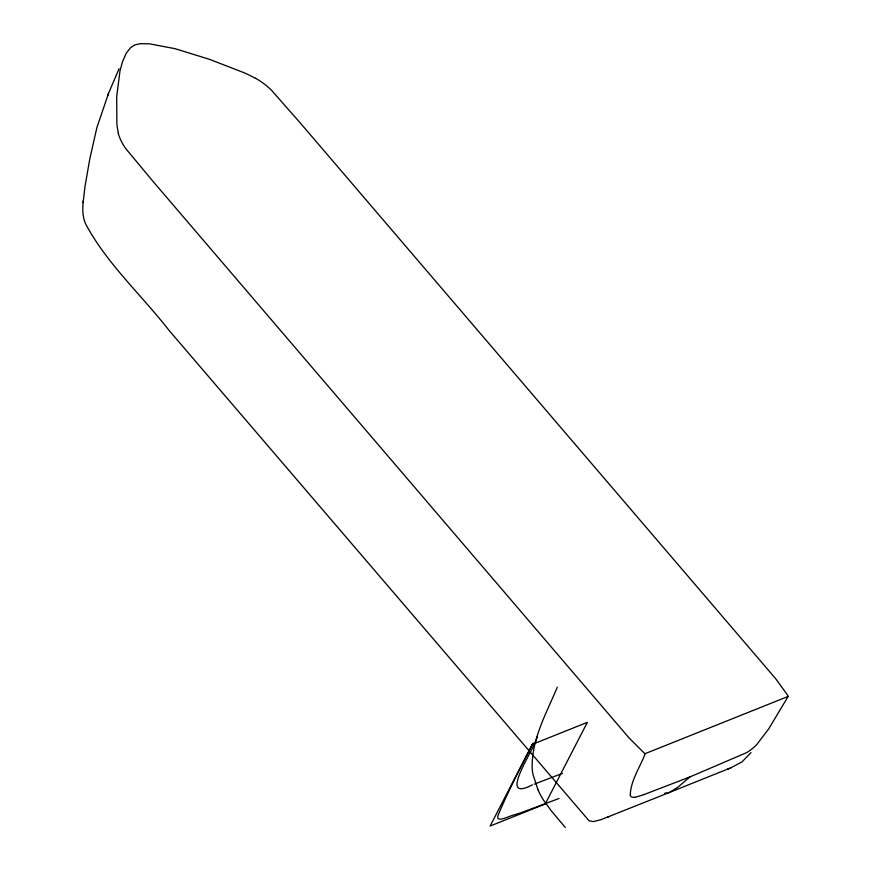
<?xml version="1.0" encoding="UTF-8"?>
<svg xmlns="http://www.w3.org/2000/svg" width="871" height="871" viewBox="0 0 871 871"><rect width="100%" height="100%" fill="white"/><g stroke="black" fill="none" stroke-linecap="round" stroke-linejoin="round"><path stroke-width="1.31" d="M83.148 202.649L84.923 186.819L89.876 158.544L96.877 127.623L108.537 93.317L119.033 68.776M83.246 200.885C82.527 208.539 82.407 216.563 85.543 223.76C106.806 263.706 141.461 294.91 169.039 330.381L589.003 820.732L593.38 821.603L601.023 819.676L669.581 792.392L677.812 787.253L689.865 776.943L746.687 752.62A19.946 7.414 -40.5 0 0 752.903 748.167A21.655 8.046 -40.5 0 0 754.7 746.578A19.314 7.175 -40.5 0 0 756.594 744.759L768.505 729.212L788.168 696.408A20.828 14.284 27.3 0 0 787.493 695.047L775.854 678.923L299.842 122.473L271.621 90.399A54.742 37.54 27.3 0 0 255.541 78.227M107.656 95.799L108.537 93.317M557.309 687.208C546.52 713.088 531.408 739.348 532.181 768.255A37.791 23.648 68.2 0 0 532.965 774.286L537.908 789.703M788.168 696.408L645.139 753.655C640.141 767.286 630.571 780.525 630.256 795.332A19.314 7.175 -40.5 0 0 630.756 796.192A21.655 8.046 -40.5 0 0 631.442 796.769A19.946 7.414 -40.5 0 0 635.079 797.303M537.015 737.008C536.961 745.467 495.316 804.216 532.442 784.815M533.139 743.05C521.13 766.36 508.936 789.605 498.713 813.775C493.389 825.109 510.646 815.06 514.957 814.712A429.795 159.698 -40.5 0 0 522.328 812.262L559.03 798.478M751.009 752.62L742.027 761.853L730.943 767.787M664.486 793.296L668.808 792.708L731.27 767.656M727.59 769.147L729.528 768.364M607.882 817.052L608.524 816.802M689.865 776.943L643.636 794.722M534.304 784.129L562.47 773.372M643.114 794.918L635.079 797.292M255.475 78.325L248.899 74.95A127.003 87.1 27.3 0 0 244.098 72.75L209.617 59.37L175.115 48.7L149.638 43.833L140.405 43.692L134.863 44.889L130.628 47.611L126.273 53.185L122.506 61.678L120.013 70.758L116.703 96.561L116.866 123.682A127.003 87.1 27.3 0 0 117.313 127.612L118.391 133.198M565.268 827.45L551.169 810.683L543.504 800.133A53.327 33.37 68.2 0 1 537.908 789.703M645.139 753.665A20.828 14.284 27.3 0 1 643.734 752.588L628.895 737.748L152.915 181.277L125.87 148.745A54.742 37.54 27.3 0 1 118.227 133.187M532.29 744.389L490.133 826.056L545.213 804.009L587.359 722.342L532.29 744.389"/></g></svg>
